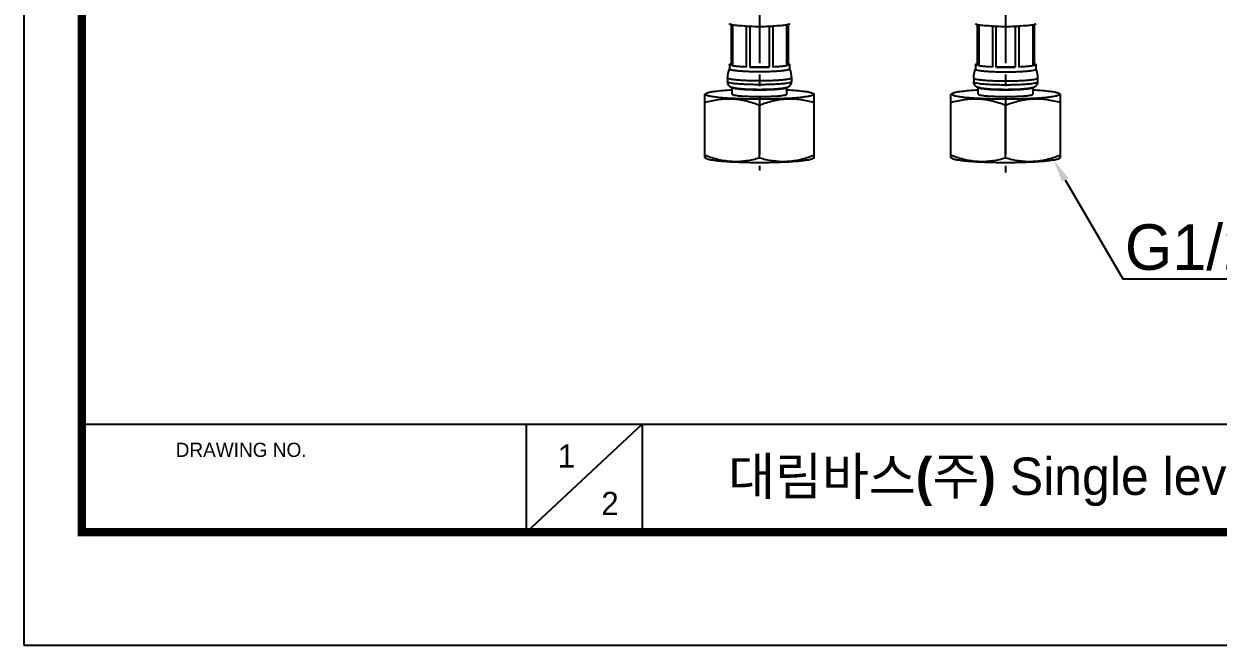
# Model space of a CAD drawing. Extents: x 840 to 1630, y 0 to 579.
# Drawn here: x 840 to 1101.9, y 0 to 136.3 of the extents above; entities that cross this region are included whole.
import ezdxf
from ezdxf import colors
from ezdxf.entities.mleader import LeaderData, LeaderLine
from ezdxf.math import Vec2, Vec3

# ---------------------------------------------------------------- set-up
doc = ezdxf.new("R2010")
doc.units = 0
doc.header["$LTSCALE"] = 10
doc.header["$MEASUREMENT"] = 0
doc.linetypes.add('CENTER', pattern=[2, 1.25, -0.25, 0.25, -0.25])
doc.layers.get('0').update_dxf_attribs({"linetype": 'CONTINUOUS'})
doc.layers.add('BODY', color=7, linetype='CONTINUOUS')
doc.layers.add('DEF_LAYER_ASSEM_MEMBER', color=7, linetype='CONTINUOUS')
doc.styles.add('Daelim Dimension', font='')
doc.styles.get('Daelim Dimension').set_extended_font_data('나눔고딕')

msp = doc.modelspace()

# ---------------------------------------------------------------- linework, layer by layer
at = {"color": 5, "lineweight": -3}
msp.add_line((852.66, 48.49), (1488.68, 48.49), dxfattribs=at)
at = {"color": 5, "lineweight": -3, "ltscale": 40}
for p, q in [((950.15, 48.49), (950.15, 24.69)), ((950.15, 48.49), (950.15, 24.69)), ((975.63, 48.49), (950.15, 24.69)), ((975.63, 48.49), (950.15, 24.69)), ((975.63, 48.49), (975.63, 24.69)), ((975.63, 48.49), (975.63, 24.69))]:
    msp.add_line(p, q, dxfattribs=at)
at = {"lineweight": -3, "ltscale": 0.5}
msp.add_lwpolyline([(839.96, 0), (1629.84, 0), (1629.84, 578.76), (839.96, 578.76)], close=True, dxfattribs=at)
at = {"color": 5, "linetype": 'ByBlock', "lineweight": -3, "const_width": 1.82}
msp.add_lwpolyline([(852.66, 24.78), (1617.06, 24.78), (1617.06, 565.32), (852.66, 565.32)], close=True, dxfattribs=at)
at = {"layer": 'BODY', "color": 1, "linetype": 'CENTER', "lineweight": -3}
for p, q in [((1001.34, 180.17), (1001.34, 104.15)), ((1055.34, 180.17), (1055.34, 103.72))]:
    msp.add_line(p, q, dxfattribs=at)
at = {"layer": 'DEF_LAYER_ASSEM_MEMBER', "color": 7, "linetype": 'Continuous', "lineweight": -3}
for p, q in [((995.09, 136.14), (995.09, 127.17)), ((995.42, 136.07), (995.42, 127.1)), ((998.43, 135.8), (998.43, 126.84)), ((999.22, 135.78), (999.22, 126.81)), ((1003.46, 135.78), (1003.46, 126.81)), ((1004.27, 135.81), (1004.27, 126.84)), ((1007.26, 136.07), (1007.26, 127.1)), ((1007.59, 136.14), (1007.59, 127.17)), ((1049.09, 136.14), (1049.09, 127.17)), ((1049.43, 136.07), (1049.43, 127.1)), ((1052.42, 135.81), (1052.42, 126.84)), ((1053.22, 135.78), (1053.22, 126.81)), ((1057.46, 135.78), (1057.46, 126.81)), ((1058.26, 135.8), (1058.26, 126.84)), ((1061.27, 136.07), (1061.27, 127.1)), ((1061.59, 136.14), (1061.59, 127.17)), ((994.74, 127.36), (994.74, 126.36)), ((998.43, 126.84), (995.42, 127.1)), ((1003.46, 126.81), (999.22, 126.81)), ((1007.26, 127.1), (1004.27, 126.84)), ((1007.94, 127.36), (1007.94, 126.36)), ((1048.74, 127.36), (1048.74, 126.36)), ((1052.42, 126.84), (1049.43, 127.1)), ((1057.46, 126.81), (1053.22, 126.81)), ((1061.27, 127.1), (1058.26, 126.84)), ((1061.94, 127.36), (1061.94, 126.36)), ((994.34, 124.41), (994.34, 123.57)), ((1008.34, 124.41), (1008.34, 123.57)), ((1048.34, 124.41), (1048.34, 123.57)), ((1062.34, 124.41), (1062.34, 123.57)), ((989.31, 120.81), (989.7, 121.04)), ((989.34, 106.98), (989.34, 120.83)), ((995.34, 120.88), (995.34, 122.31)), ((1007.34, 120.88), (1007.34, 122.31)), ((1013.38, 120.81), (1012.98, 121.04)), ((1013.34, 106.98), (1013.34, 120.83)), ((1043.31, 120.81), (1043.7, 121.04)), ((1043.34, 106.98), (1043.34, 120.83)), ((1049.34, 120.88), (1049.34, 122.31)), ((1061.34, 120.88), (1061.34, 122.31)), ((1067.38, 120.81), (1066.98, 121.04)), ((1067.34, 106.98), (1067.34, 120.83)), ((1001.34, 106.92), (1001.34, 118.48)), ((1055.34, 106.92), (1055.34, 118.48)), ((989.7, 106.78), (989.31, 107)), ((1012.98, 106.78), (1013.38, 107)), ((1043.7, 106.78), (1043.31, 107)), ((1066.98, 106.78), (1067.38, 107))]:
    msp.add_line(p, q, dxfattribs=at)
for centre, radius, start, end in [((1001.01, 196.33), 60.58, 267.5601, 268.3107), ((1001.34, 209), 73.25, 268.341, 271.659), ((1001.74, 194.65), 58.9, 271.6786, 272.4623), ((1054.95, 194.65), 58.9, 267.5377, 268.3214), ((1055.34, 209), 73.25, 268.341, 271.659), ((1055.68, 196.33), 60.58, 271.6893, 272.4399), ((1001.34, 200.03), 73.25, 268.341, 271.659), ((1055.34, 200.03), 73.25, 268.341, 271.659), ((999.43, 133.88), 28.22, 249.0652, 250.2444), ((1003.26, 133.88), 28.22, 289.7556, 290.9348), ((1053.43, 133.88), 28.22, 249.0652, 250.2444), ((1057.26, 133.88), 28.22, 289.7556, 290.9348)]:
    msp.add_arc(centre, radius, start, end, dxfattribs=at)
for points, start_tangent, end_tangent in [([(995.09, 136.14), (994.85, 136.22), (994.75, 136.3)], (-0.96856, 0.248781), (-0.313972, 0.949432)), ([(1007.94, 136.3), (1007.84, 136.22), (1007.59, 136.14)], (-0.313991, -0.949426), (-0.96856, -0.248781)), ([(1049.09, 136.14), (1048.85, 136.22), (1048.75, 136.3)], (-0.96856, 0.248781), (-0.313972, 0.949432)), ([(1061.94, 136.3), (1061.84, 136.22), (1061.59, 136.14)], (-0.313991, -0.949426), (-0.96856, -0.248781)), ([(995.42, 136.07), (995.33, 136.08), (995.09, 136.14)], (-0.984673, 0.174413), (-0.96856, 0.248781)), ([(998.43, 135.8), (996.68, 135.91), (995.42, 136.07)], (-0.999082, 0.042846), (-0.984673, 0.174413)), ([(1007.26, 136.07), (1006.01, 135.91), (1004.27, 135.81)], (-0.984824, -0.173557), (-0.999072, -0.043063)), ([(1007.59, 136.14), (1007.52, 136.12), (1007.26, 136.07)], (-0.96856, -0.248781), (-0.984824, -0.173557)), ([(1049.09, 136.14), (1049.17, 136.12), (1049.43, 136.07)], (0.96856, -0.248781), (0.984824, -0.173557)), ([(1052.42, 135.81), (1050.68, 135.91), (1049.43, 136.07)], (-0.999072, 0.043063), (-0.984824, 0.173557)), ([(1061.27, 136.07), (1060.01, 135.91), (1058.26, 135.8)], (-0.984673, -0.174413), (-0.999082, -0.042846)), ([(1061.27, 136.07), (1061.36, 136.08), (1061.59, 136.14)], (0.984673, 0.174413), (0.96856, 0.248781)), ([(994.34, 124.41), (994.75, 126.38)], (0, 1), (0.393415, 0.919361)), ([(994.74, 127.36), (994.8, 127.43), (994.96, 127.5)], (0, 1), (0.948651, 0.316325)), ([(995.09, 127.17), (994.83, 127.26), (994.74, 127.36)], (-0.96856, 0.248781), (0, 1)), ([(1007.94, 126.36), (1007.91, 126.3), (1007.82, 126.25), (1007.44, 126.14), (1006.83, 126.04), (1006.01, 125.95), (1005.01, 125.88), (1003.87, 125.83), (1002.63, 125.79), (1001.34, 125.78), (1000.06, 125.79), (998.82, 125.83), (997.68, 125.88), (996.68, 125.95), (995.86, 126.04), (995.25, 126.14), (994.87, 126.25), (994.78, 126.3), (994.74, 126.36)], (0, -1), (0, 1)), ([(994.96, 127.5), (994.99, 127.51), (995.09, 127.54)], (0.948651, 0.316325), (0.96856, 0.248781)), ([(998.43, 126.84), (996.68, 126.95), (995.42, 127.1)], (-0.999082, 0.042846), (-0.984673, 0.174413)), ([(1007.26, 127.1), (1006.01, 126.95), (1004.27, 126.84)], (-0.984824, -0.173557), (-0.999072, -0.043063)), ([(1007.59, 127.54), (1007.63, 127.53), (1007.73, 127.5)], (0.96856, -0.248781), (0.948651, -0.316325)), ([(1007.94, 127.36), (1007.86, 127.26), (1007.59, 127.17)], (0, -1), (-0.96856, -0.248781)), ([(1007.73, 127.5), (1007.89, 127.43), (1007.94, 127.36)], (0.948651, -0.316325), (0, -1)), ([(1007.94, 126.38), (1008.34, 124.41)], (0.393415, -0.919361), (0, -1)), ([(1048.34, 124.41), (1048.75, 126.38)], (0, 1), (0.393415, 0.919361)), ([(1048.74, 127.36), (1048.8, 127.43), (1048.96, 127.5)], (0, 1), (0.948651, 0.316325)), ([(1049.09, 127.17), (1048.83, 127.26), (1048.74, 127.36)], (-0.96856, 0.248781), (0, 1)), ([(1048.74, 126.36), (1048.78, 126.3), (1048.87, 126.25), (1049.25, 126.14), (1049.86, 126.04), (1050.68, 125.95), (1051.68, 125.88), (1052.82, 125.83), (1054.06, 125.79), (1055.34, 125.78), (1056.63, 125.79), (1057.87, 125.83), (1059.01, 125.88), (1060.01, 125.95), (1060.83, 126.04), (1061.44, 126.14), (1061.82, 126.25), (1061.91, 126.3), (1061.94, 126.36)], (0, -1), (0, 1)), ([(1048.96, 127.5), (1048.99, 127.51), (1049.09, 127.54)], (0.948651, 0.316325), (0.96856, 0.248781)), ([(1052.42, 126.84), (1050.68, 126.95), (1049.43, 127.1)], (-0.999072, 0.043063), (-0.984824, 0.173557)), ([(1061.27, 127.1), (1060.01, 126.95), (1058.26, 126.84)], (-0.984673, -0.174413), (-0.999082, -0.042846)), ([(1061.59, 127.54), (1061.63, 127.53), (1061.73, 127.5)], (0.96856, -0.248781), (0.948651, -0.316325)), ([(1061.94, 127.36), (1061.86, 127.26), (1061.59, 127.17)], (0, -1), (-0.96856, -0.248781)), ([(1061.73, 127.5), (1061.89, 127.43), (1061.94, 127.36)], (0.948651, -0.316325), (0, -1)), ([(1061.94, 126.38), (1062.34, 124.41)], (0.393415, -0.919361), (0, -1)), ([(995.32, 122.31), (994.73, 122.66), (994.45, 123.06), (994.34, 123.57)], (-0.945241, 0.326374), (0, 1)), ([(1008.34, 123.57), (1008.23, 123.04), (1007.93, 122.64), (1007.33, 122.3)], (0, -1), (-0.951446, -0.307816)), ([(1049.32, 122.31), (1048.73, 122.66), (1048.45, 123.06), (1048.34, 123.57)], (-0.945241, 0.326374), (0, 1)), ([(1062.34, 123.57), (1062.23, 123.04), (1061.93, 122.64), (1061.33, 122.3)], (0, -1), (-0.951446, -0.307816)), ([(989.7, 121.04), (989.62, 120.98), (989.58, 120.93), (989.57, 120.87), (989.59, 120.81), (989.65, 120.76), (989.74, 120.71), (990.02, 120.6), (990.43, 120.49), (990.98, 120.39), (991.64, 120.3), (992.41, 120.21), (994.25, 120.06), (996.43, 119.95), (998.83, 119.88), (1001.34, 119.85)], (-0.86923, -0.494407), (1, 0)), ([(995.31, 121.76), (993.25, 121.63), (991.57, 121.45), (990.91, 121.36), (990.37, 121.25), (989.97, 121.15), (989.7, 121.04)], (-0.998652, -0.051908), (-0.86923, -0.494407)), ([(995.68, 122.22), (995.32, 122.31)], (-0.975881, 0.218302), (-0.945241, 0.326374)), ([(995.34, 120.88), (995.37, 120.83), (995.46, 120.78), (995.8, 120.68), (996.35, 120.59), (997.1, 120.51), (998.01, 120.45), (999.05, 120.4), (1001.34, 120.36)], (0, -1), (1, 0)), ([(995.5, 122.26), (995.81, 122.17), (996.27, 122.09), (996.88, 122.02), (997.61, 121.96), (999.37, 121.88), (1001.34, 121.85)], (0.936164, -0.351563), (1, 0)), ([(1007.14, 122.37), (1007.12, 122.32), (1007.03, 122.28), (1006.7, 122.18), (1006.17, 122.09), (1005.44, 122.02), (1004.57, 121.95), (1003.56, 121.91), (1001.34, 121.87), (999.12, 121.91), (998.12, 121.95), (997.24, 122.02), (996.52, 122.09), (995.98, 122.18), (995.65, 122.28), (995.57, 122.32), (995.54, 122.37)], (0, -1), (0, 1)), ([(996.02, 122.15), (995.93, 122.16), (995.68, 122.22)], (-0.986756, 0.16221), (-0.975881, 0.218302)), ([(1001.34, 121.85), (1003.33, 121.88), (1005.09, 121.97), (1005.82, 122.03), (1006.43, 122.1), (1006.89, 122.17), (1007.2, 122.26)], (1, 0), (0.933107, 0.359598)), ([(1006.97, 122.21), (1005.99, 122.06), (1004.67, 121.95), (1003.08, 121.89), (1001.34, 121.86)], (-0.977567, -0.210625), (-1, -0.000002)), ([(1001.34, 119.85), (1003.86, 119.88), (1006.26, 119.95), (1008.43, 120.06), (1010.28, 120.21), (1011.05, 120.3), (1011.71, 120.39), (1012.25, 120.49), (1012.67, 120.6), (1012.95, 120.71), (1013.04, 120.76), (1013.1, 120.81), (1013.12, 120.87), (1013.11, 120.93), (1013.06, 120.98), (1012.98, 121.04)], (1, 0), (-0.86923, 0.494407)), ([(1001.34, 120.36), (1003.64, 120.4), (1004.68, 120.45), (1005.59, 120.51), (1006.33, 120.59), (1006.89, 120.68), (1007.23, 120.78), (1007.31, 120.83), (1007.34, 120.88)], (1, 0), (0, 1)), ([(1007.33, 122.3), (1006.97, 122.21)], (-0.951446, -0.307816), (-0.977567, -0.210625)), ([(1012.98, 121.04), (1012.72, 121.15), (1012.31, 121.25), (1011.78, 121.36), (1011.11, 121.45), (1009.44, 121.63), (1007.38, 121.76)], (-0.86923, 0.494407), (-0.998652, 0.051908)), ([(1043.7, 121.04), (1043.62, 120.98), (1043.58, 120.93), (1043.57, 120.87), (1043.59, 120.81), (1043.65, 120.76), (1043.74, 120.71), (1044.02, 120.6), (1044.43, 120.49), (1044.98, 120.39), (1045.64, 120.3), (1046.41, 120.21), (1048.25, 120.06), (1050.43, 119.95), (1052.83, 119.88), (1055.34, 119.85)], (-0.86923, -0.494407), (1, 0)), ([(1049.31, 121.76), (1047.25, 121.63), (1045.57, 121.45), (1044.91, 121.36), (1044.37, 121.25), (1043.97, 121.15), (1043.7, 121.04)], (-0.998652, -0.051908), (-0.86923, -0.494407)), ([(1049.68, 122.22), (1049.32, 122.31)], (-0.975881, 0.218302), (-0.945241, 0.326374)), ([(1049.34, 120.88), (1049.37, 120.83), (1049.46, 120.78), (1049.8, 120.68), (1050.35, 120.59), (1051.1, 120.51), (1052.01, 120.45), (1053.05, 120.4), (1055.34, 120.36)], (0, -1), (1, 0)), ([(1049.5, 122.26), (1049.81, 122.17), (1050.27, 122.09), (1050.88, 122.02), (1051.61, 121.96), (1053.37, 121.88), (1055.34, 121.85)], (0.936164, -0.351563), (1, 0)), ([(1061.14, 122.37), (1061.12, 122.32), (1061.03, 122.28), (1060.7, 122.18), (1060.17, 122.09), (1059.44, 122.02), (1058.57, 121.95), (1057.56, 121.91), (1055.34, 121.87), (1053.12, 121.91), (1052.12, 121.95), (1051.24, 122.02), (1050.52, 122.09), (1049.98, 122.18), (1049.65, 122.28), (1049.57, 122.32), (1049.54, 122.37)], (0, -1), (0, 1)), ([(1050.02, 122.15), (1049.93, 122.16), (1049.68, 122.22)], (-0.986756, 0.16221), (-0.975881, 0.218302)), ([(1055.34, 121.85), (1057.33, 121.88), (1059.09, 121.97), (1059.82, 122.03), (1060.43, 122.1), (1060.89, 122.17), (1061.2, 122.26)], (1, 0), (0.933107, 0.359598)), ([(1060.97, 122.21), (1059.99, 122.06), (1058.67, 121.95), (1057.08, 121.89), (1055.34, 121.86)], (-0.977567, -0.210625), (-1, -0.000002)), ([(1055.34, 119.85), (1057.86, 119.88), (1060.26, 119.95), (1062.43, 120.06), (1064.28, 120.21), (1065.05, 120.3), (1065.71, 120.39), (1066.25, 120.49), (1066.67, 120.6), (1066.95, 120.71), (1067.04, 120.76), (1067.1, 120.81), (1067.12, 120.87), (1067.11, 120.93), (1067.06, 120.98), (1066.98, 121.04)], (1, 0), (-0.86923, 0.494407)), ([(1055.34, 120.36), (1057.64, 120.4), (1058.68, 120.45), (1059.59, 120.51), (1060.33, 120.59), (1060.89, 120.68), (1061.23, 120.78), (1061.31, 120.83), (1061.34, 120.88)], (1, 0), (0, 1)), ([(1061.33, 122.3), (1060.97, 122.21)], (-0.951446, -0.307816), (-0.977567, -0.210625)), ([(1066.98, 121.04), (1066.72, 121.15), (1066.31, 121.25), (1065.78, 121.36), (1065.11, 121.45), (1063.44, 121.63), (1061.38, 121.76)], (-0.86923, 0.494407), (-0.998652, 0.051908)), ([(989.34, 119.08), (992.31, 119.71), (995.34, 119.85), (998.38, 119.41), (1001.34, 118.48)], (0.962517, 0.271221), (0.93409, -0.357036)), ([(1001.34, 118.48), (1004.31, 119.41), (1007.34, 119.85), (1010.38, 119.71), (1013.34, 119.08)], (0.93409, 0.357036), (0.962517, -0.271221)), ([(1043.34, 119.08), (1046.31, 119.71), (1049.34, 119.85), (1052.38, 119.41), (1055.34, 118.48)], (0.962517, 0.271221), (0.93409, -0.357036)), ([(1055.34, 118.48), (1058.31, 119.41), (1061.34, 119.85), (1064.38, 119.71), (1067.34, 119.08)], (0.93409, 0.357036), (0.962517, -0.271221)), ([(989.7, 106.78), (989.91, 106.69), (990.2, 106.6), (991.05, 106.44), (992.22, 106.28), (993.67, 106.15), (995.37, 106.05), (997.25, 105.97), (1001.34, 105.91)], (0.86923, -0.494407), (1, 0)), ([(989.89, 107.32), (992.73, 106.5), (995.63, 106.14), (998.52, 106.31), (1001.34, 106.92)], (0.941196, -0.337862), (0.962555, 0.271085)), ([(1001.34, 106.92), (1004.17, 106.31), (1007.06, 106.14), (1009.96, 106.5), (1012.8, 107.32)], (0.962555, -0.271085), (0.941196, 0.337861)), ([(1001.34, 105.91), (1005.43, 105.97), (1007.32, 106.05), (1009.01, 106.15), (1010.47, 106.28), (1011.64, 106.44), (1012.49, 106.6), (1012.78, 106.69), (1012.98, 106.78)], (1, 0), (0.86923, 0.494407)), ([(1043.7, 106.78), (1043.91, 106.69), (1044.2, 106.6), (1045.05, 106.44), (1046.22, 106.28), (1047.67, 106.15), (1049.37, 106.05), (1051.25, 105.97), (1055.34, 105.91)], (0.86923, -0.494407), (1, 0)), ([(1043.89, 107.32), (1046.73, 106.5), (1049.63, 106.14), (1052.52, 106.31), (1055.34, 106.92)], (0.941196, -0.337862), (0.962555, 0.271085)), ([(1055.34, 106.92), (1058.17, 106.31), (1061.06, 106.14), (1063.96, 106.5), (1066.8, 107.32)], (0.962555, -0.271085), (0.941196, 0.337861)), ([(1055.34, 105.91), (1059.43, 105.97), (1061.32, 106.05), (1063.01, 106.15), (1064.47, 106.28), (1065.64, 106.44), (1066.49, 106.6), (1066.78, 106.69), (1066.98, 106.78)], (1, 0), (0.86923, 0.494407))]:
    msp.add_spline(points, degree=3, dxfattribs=dict(at, start_tangent=start_tangent, end_tangent=end_tangent))
at = {"layer": 'DEF_LAYER_ASSEM_MEMBER', "color": 9, "linetype": 'Continuous', "lineweight": -3}
for points, start_tangent, end_tangent in [([(1008.34, 124.41), (1008.31, 124.35), (1008.21, 124.29), (1007.81, 124.17), (1007.16, 124.07), (1006.29, 123.98), (1005.23, 123.9), (1004.02, 123.84), (1002.71, 123.81), (1001.34, 123.8), (999.98, 123.81), (998.66, 123.84), (997.45, 123.9), (996.39, 123.98), (995.52, 124.07), (994.88, 124.17), (994.48, 124.29), (994.38, 124.35), (994.34, 124.41)], (0, -1), (0, 1)), ([(1001.34, 122.96), (999.98, 122.97), (998.66, 123.01), (997.45, 123.06), (996.39, 123.14), (995.52, 123.23), (994.88, 123.34), (994.48, 123.45), (994.38, 123.51), (994.34, 123.57)], (-1, 0), (0, 1)), ([(1008.34, 123.57), (1008.31, 123.51), (1008.21, 123.45), (1007.81, 123.34), (1007.16, 123.23), (1006.29, 123.14), (1005.23, 123.06), (1004.02, 123.01), (1002.71, 122.97), (1001.34, 122.96)], (0, -1), (-1, 0)), ([(1048.34, 124.41), (1048.38, 124.35), (1048.48, 124.29), (1048.88, 124.17), (1049.52, 124.07), (1050.39, 123.98), (1051.45, 123.9), (1052.66, 123.84), (1053.98, 123.81), (1055.34, 123.8), (1056.71, 123.81), (1058.02, 123.84), (1059.23, 123.9), (1060.29, 123.98), (1061.16, 124.07), (1061.81, 124.17), (1062.21, 124.29), (1062.31, 124.35), (1062.34, 124.41)], (0, -1), (0, 1)), ([(1048.34, 123.57), (1048.38, 123.51), (1048.48, 123.45), (1048.88, 123.34), (1049.52, 123.23), (1050.39, 123.14), (1051.45, 123.06), (1052.66, 123.01), (1053.98, 122.97), (1055.34, 122.96)], (0, -1), (1, 0)), ([(1055.34, 122.96), (1056.71, 122.97), (1058.02, 123.01), (1059.23, 123.06), (1060.29, 123.14), (1061.16, 123.23), (1061.81, 123.34), (1062.21, 123.45), (1062.31, 123.51), (1062.34, 123.57)], (1, 0), (0, 1))]:
    msp.add_spline(points, degree=3, dxfattribs=dict(at, start_tangent=start_tangent, end_tangent=end_tangent))

# ---------------------------------------------------------------- texts
at = {"color": 5, "lineweight": -3, "ltscale": 40, "style": 'Daelim Dimension'}
msp.add_text('DRAWING NO.', height=3.1171, dxfattribs=at).set_placement((873.26, 41.29))
at = {"lineweight": -3, "char_height": 5.1, "width": 7.119, "attachment_point": 1, "style": 'Daelim Dimension'}
for s, insert in [('1', (957.08, 44.03)), ('2', (966.65, 33.63))]:
    msp.add_mtext(s, dxfattribs=dict(at, insert=insert))
at = {"color": 2, "lineweight": -3, "insert": (994.47, 41.16), "char_height": 8.198, "width": 362.8925, "attachment_point": 1, "style": 'Daelim Dimension'}
msp.add_mtext('{\\fPretendard Variable SemiBold|b0|i0|c129|p2;대림바스(주)} Single lever_SWAN_원홀세면수전_DL L3510', dxfattribs=at)

# ---------------------------------------------------------------- leaders
at = {"ltscale": 0.5}
ml = msp.add_multileader_mtext('Standard', dxfattribs=at)
ml.set_content('G1/2-14TH', color=256, style='Daelim Dimension')
ml.set_leader_properties(color=5)
ml.build(insert=Vec2(0, 0))
ml.multileader.update_dxf_attribs({"text_left_attachment_type": 6, "text_right_attachment_type": 6, "dogleg_length": 0.36, "arrow_head_size": 5})
ctx = ml.context
ctx.base_point, ctx.char_height, ctx.arrow_head_size, ctx.landing_gap_size, ctx.plane_origin = Vec3(1081.42, 80.33), 10, 5, 0.09, Vec3(1065.88, 106.44)
ctx.left_attachment, ctx.right_attachment = 6, 6
notes = []
notes.append((ctx, [(0, (1, 1, 0), (1081.06, 80.33), (1, 0), 0.36, [(0, [(1065.88, 106.44)], 0, [])])]))
ctx.mtext.insert, ctx.mtext.flow_direction = Vec3(1081.51, 92.33), 5
for ctx, leaders in notes:
    for number, flags, end, landing, length, lines in leaders:
        leader = LeaderData()
        leader.index, (leader.has_last_leader_line, leader.has_dogleg_vector, leader.attachment_direction) = number, flags
        leader.last_leader_point, leader.dogleg_vector, leader.dogleg_length = Vec3(end), Vec3(landing), length
        for number, points, colour, breaks in lines:
            line = LeaderLine()
            line.index, line.vertices, line.color, line.breaks = number, Vec3.list(points), colors.encode_raw_color(colour), breaks
            leader.lines.append(line)
        ctx.leaders.append(leader)

doc.saveas('drawing.dxf')
